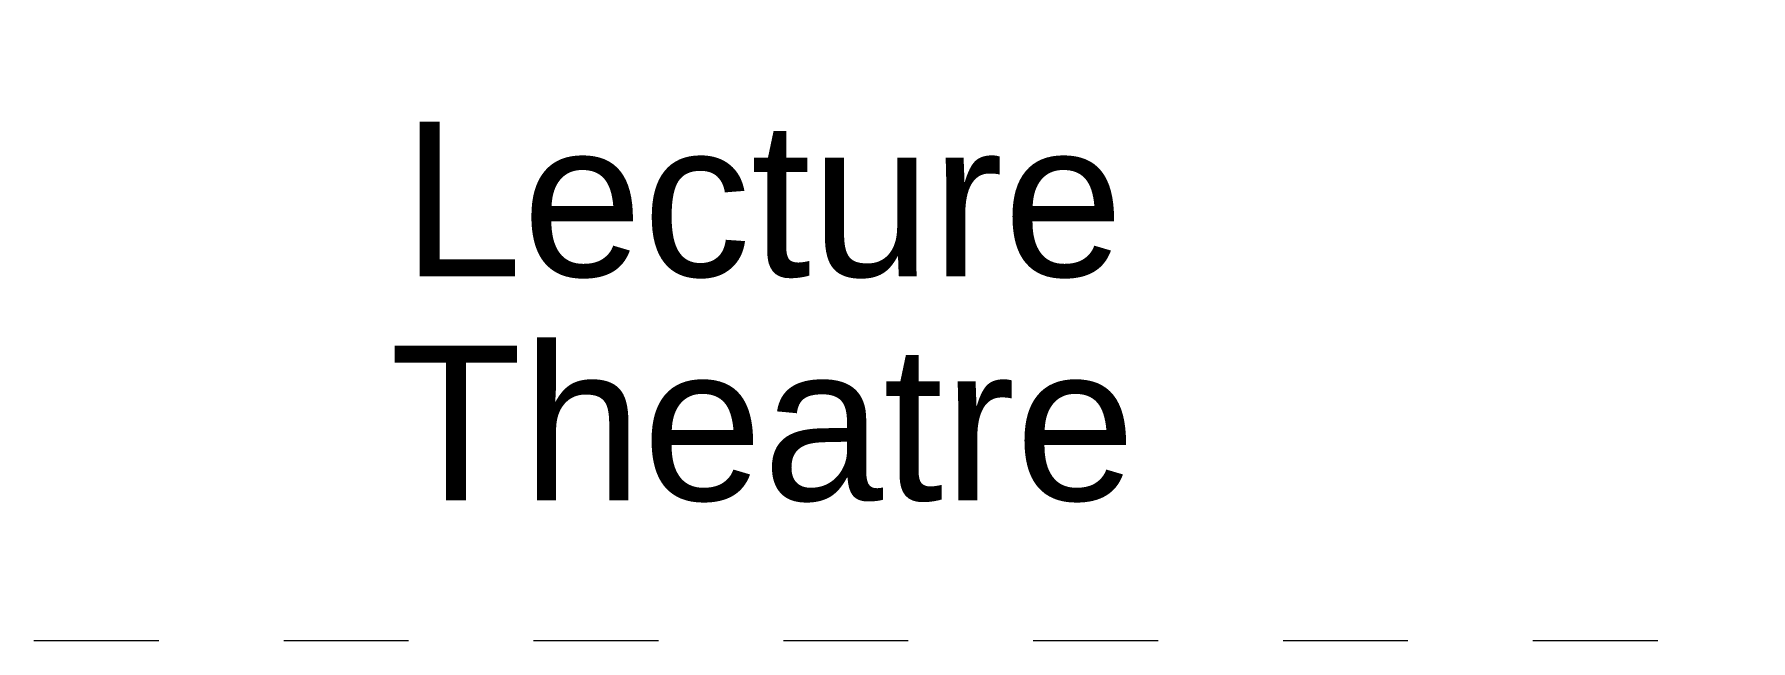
# Model space of a CAD drawing. Header units: millimetres. Extents: x -48147 to 1422273, y -494195 to 18123.
# Drawn here: x 1392842 to 1396719, y -485146 to -483775 of the extents above; entities that cross this region are included whole.
import ezdxf

# ---------------------------------------------------------------- set-up
doc = ezdxf.new("R2010")
doc.units = ezdxf.units.MM
doc.header["$MEASUREMENT"] = 0
doc.linetypes.add('Dashed', pattern=[2822.222233, 1411.111116, -1411.111116])
doc.linetypes.add('Wipeout_Contour', pattern=[1000, 0, -1000])
doc.layers.add('0_Pen_No__105', color=7, linetype='Continuous', lineweight=15, true_color=0xa6a6a6)
doc.layers.add('A-95-P_Drawing', color=7, linetype='Continuous')
doc.layers.add('A-95-P_Text_1_50_GA_Pen_No__1', color=7, linetype='Continuous', lineweight=13)
doc.styles.add('GENERATED_STYLE_2', font='')
doc.styles.get('GENERATED_STYLE_2').set_extended_font_data('Swis721 BT')

# ---------------------------------------------------------------- blocks, each defined once
blk = doc.blocks.new('S-26 Building Section_STORY_MARKER', base_point=(1383917.5, -489195))
at = {"layer": '0_Pen_No__105', "linetype": 'Dashed', "ltscale": 0.2}
blk.add_line((1358409.3, -485145), (1418411.4, -485145), dxfattribs=at)

msp = doc.modelspace()

# ---------------------------------------------------------------- wipeouts: each hides what was drawn before it
at = {"linetype": 'Wipeout_Contour', "ltscale": 5904949.990988198}
msp.add_wipeout([(1393231.1, -483945.1), (1395743.2, -483945.1), (1395743.2, -484935.3), (1393231.1, -484935.3)], dxfattribs=at).dxf.layer = 'A-95-P_Text_1_50_GA_Pen_No__1'

# ---------------------------------------------------------------- next in the draw order: texts
at = {"layer": 'A-95-P_Text_1_50_GA_Pen_No__1', "linetype": 'Continuous', "insert": (1394487.2, -483972.5), "char_height": 350, "width": 2510.139, "attachment_point": 2, "line_spacing_factor": 0.867266, "style": 'GENERATED_STYLE_2'}
msp.add_mtext('\\A1;{\\fSwis721 BT|b0|i0|c0|p34;Lecture Theatre}', dxfattribs=at)

# ---------------------------------------------------------------- next in the draw order: wipeouts: each hides what was drawn before it
at = {"color": 254, "linetype": 'Wipeout_Contour', "lineweight": 0, "ltscale": 8868760.136200747}
msp.add_wipeout([(1384074, -477227), (1384074, -480495), (1403940.9, -480495), (1403940.9, -485145.5), (1405047, -485145.5), (1405047, -477227)], dxfattribs=at).dxf.layer = 'A-95-P_Drawing'

# ---------------------------------------------------------------- next in the draw order: block references
at = {"linetype": 'Continuous', "lineweight": 0}
msp.add_blockref('S-26 Building Section_STORY_MARKER', (1383917.5, -489195), dxfattribs=at)

doc.saveas('drawing.dxf')
